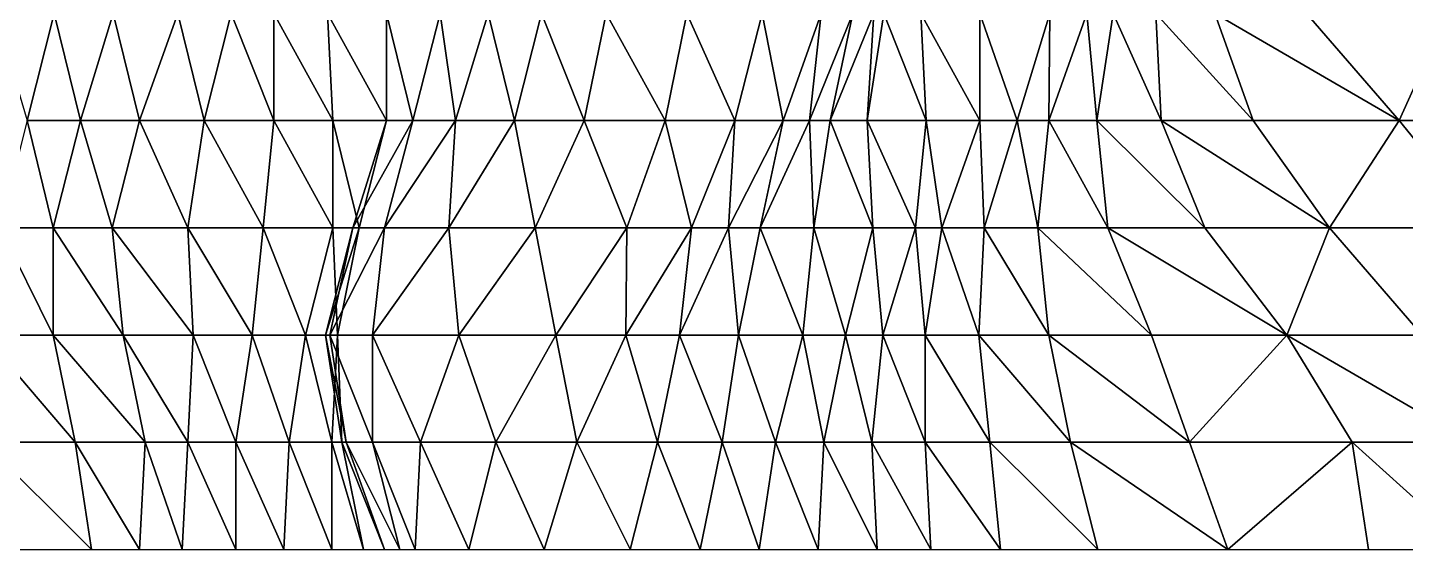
# Model space of a CAD drawing. Header units: metres. Extents: x -137 to 231, y -240 to 234.
# Drawn here: x 78.4 to 155.6, y -240 to -210.8 of the extents above; entities that cross this region are included whole.
import ezdxf

# ---------------------------------------------------------------- set-up
doc = ezdxf.new("R2010")
doc.units = ezdxf.units.M

msp = doc.modelspace()

# ---------------------------------------------------------------- linework, layer by layer
for points in [[(76.62578, -210, -445.35312), (78.40315, -216, -451.2552), (79.93144, -210, -450.37283), (79.93154, -209.9999, -450.37274)], [(79.93144, -210, -450.37283), (78.40315, -216, -451.2552), (81.40315, -216, -456.45132), (81.40325, -215.9999, -456.45123)], [(79.93144, -210, -450.37283), (81.40315, -216, -456.45132), (83.23711, -210, -455.3925), (83.237206, -209.9999, -455.3924)], [(83.23711, -210, -455.3925), (81.40315, -216, -456.45132), (84.70882, -216, -461.471), (84.708916, -215.9999, -461.47092)], [(83.23711, -210, -455.3925), (84.70882, -216, -461.471), (86.848404, -210, -460.23572), (86.8485, -209.9999, -460.23563)], [(86.848404, -210, -460.23572), (84.70882, -216, -461.471), (88.32013, -216, -466.3142), (88.32023, -215.9999, -466.31412)], [(86.848404, -210, -460.23572), (88.32013, -216, -466.3142), (89.848404, -210, -465.43185), (89.8485, -209.9999, -465.43176)], [(89.848404, -210, -465.43185), (88.32013, -216, -466.3142), (92.23711, -216, -470.98096), (92.237206, -215.9999, -470.98087)], [(89.848404, -210, -465.43185), (92.23711, -216, -470.98096), (92.23711, -210, -470.98096), (92.237206, -209.9999, -470.98087)], [(92.23711, -210, -470.98096), (95.542755, -216, -476.0006), (95.23711, -210, -476.1771), (95.237206, -209.9999, -476.177)], [(92.23711, -210, -470.98096), (92.23711, -216, -470.98096), (95.542755, -216, -476.0006), (95.542854, -215.9999, -476.00052)], [(95.23711, -210, -476.1771), (98.54274, -216, -481.19678), (98.54274, -210, -481.19678), (98.54284, -209.9999, -481.1967)], [(95.23711, -210, -476.1771), (95.542755, -216, -476.0006), (98.54274, -216, -481.19678), (98.54284, -215.9999, -481.1967)], [(98.54274, -210, -481.19678), (100.01448, -216, -487.27527), (101.54274, -210, -486.3929), (101.54284, -209.9999, -486.39282)], [(98.54274, -210, -481.19678), (98.54274, -216, -481.19678), (100.01448, -216, -487.27527), (100.01458, -215.9999, -487.27518)], [(101.54274, -210, -486.3929), (100.01448, -216, -487.27527), (102.40315, -216, -492.8244), (102.40325, -215.9999, -492.8243)], [(101.54274, -210, -486.3929), (102.40315, -216, -492.8244), (104.23711, -210, -491.76556), (104.237206, -209.9999, -491.76547)], [(104.23711, -210, -491.76556), (102.40315, -216, -492.8244), (105.70882, -216, -497.84406), (105.708916, -215.9999, -497.84396)], [(104.23711, -210, -491.76556), (105.70882, -216, -497.84406), (107.23711, -210, -496.9617), (107.237206, -209.9999, -496.9616)], [(107.23711, -210, -496.9617), (105.70882, -216, -497.84406), (109.62578, -216, -502.5108), (109.62588, -215.9999, -502.5107)], [(107.23711, -210, -496.9617), (109.62578, -216, -502.5108), (110.848404, -210, -501.80493), (110.8485, -209.9999, -501.80484)], [(110.848404, -210, -501.80493), (109.62578, -216, -502.5108), (114.15407, -216, -506.8246), (114.15417, -215.9999, -506.8245)], [(110.848404, -210, -501.80493), (114.15407, -216, -506.8246), (115.37669, -210, -506.1187), (115.37679, -209.9999, -506.11862)], [(115.37669, -210, -506.1187), (114.15407, -216, -506.8246), (118.07103, -216, -511.49133), (118.07113, -215.9999, -511.49124)], [(115.37669, -210, -506.1187), (118.07103, -216, -511.49133), (119.59932, -210, -510.60898), (119.59942, -209.9999, -510.6089)], [(119.59932, -210, -510.60898), (118.07103, -216, -511.49133), (120.765366, -216, -516.86395), (120.765465, -215.9999, -516.86383)], [(119.59932, -210, -510.60898), (120.765366, -216, -516.86395), (122.90498, -210, -515.62866), (122.90508, -209.9999, -515.62854)], [(122.90498, -210, -515.62866), (120.765366, -216, -516.86395), (122.23711, -216, -522.9425), (122.237206, -215.9999, -522.9424)], [(122.90498, -210, -515.62866), (122.23711, -216, -522.9425), (124.68236, -210, -521.5307), (124.68246, -209.9999, -521.5306)], [(124.68236, -210, -521.5307), (122.23711, -216, -522.9425), (123.40315, -216, -529.19745), (123.40325, -215.9999, -529.1973)], [(124.68236, -210, -521.5307), (123.40315, -216, -529.19745), (125.848404, -210, -527.78564), (125.8485, -209.9999, -527.7855)], [(125.848404, -210, -527.78564), (123.40315, -216, -529.19745), (125.48619, -216, -534.923), (125.48629, -215.9999, -534.92285)], [(125.848404, -210, -527.78564), (125.48619, -216, -534.923), (126.40315, -210, -534.3936), (126.40325, -209.9999, -534.3935)], [(126.40315, -210, -534.3936), (125.48619, -216, -534.923), (128.79185, -216, -539.94275), (128.79196, -215.9999, -539.9426)], [(126.40315, -210, -534.3936), (128.79185, -216, -539.94275), (128.48619, -210, -540.11914), (128.4863, -209.9999, -540.119)], [(128.48619, -210, -540.11914), (131.79185, -216, -545.13885), (131.79185, -210, -545.13885), (131.79196, -209.9999, -545.13873)], [(128.48619, -210, -540.11914), (128.79185, -216, -539.94275), (131.79185, -216, -545.13885), (131.79196, -215.9999, -545.13873)], [(131.79185, -210, -545.13885), (133.8749, -216, -550.8644), (135.70882, -210, -549.8056), (135.70892, -209.9999, -549.8055)], [(131.79185, -210, -545.13885), (131.79185, -216, -545.13885), (133.8749, -216, -550.8644), (133.875, -215.9999, -550.86426)], [(135.70882, -210, -549.8056), (133.8749, -216, -550.8644), (135.65227, -216, -556.7665), (135.65237, -215.9999, -556.76636)], [(135.70882, -210, -549.8056), (135.65227, -216, -556.7665), (137.79185, -210, -555.5311), (137.79196, -209.9999, -555.531)], [(137.79185, -210, -555.5311), (135.65227, -216, -556.7665), (138.34657, -216, -562.13904), (138.34668, -215.9999, -562.1389)], [(137.79185, -210, -555.5311), (138.34657, -216, -562.13904), (139.26357, -210, -561.6097), (139.26367, -209.9999, -561.60956)], [(139.26357, -210, -561.6097), (138.34657, -216, -562.13904), (141.9579, -216, -566.9823), (141.95801, -215.9999, -566.9822)], [(139.26357, -210, -561.6097), (141.9579, -216, -566.9823), (141.65224, -210, -567.15875), (141.65234, -209.9999, -567.1586)], [(141.65224, -210, -567.15875), (147.09749, -216, -570.9431), (144.9579, -210, -572.17847), (144.95801, -209.9999, -572.17834)], [(141.65224, -210, -567.15875), (141.9579, -216, -566.9823), (147.09749, -216, -570.9431), (147.0976, -215.9999, -570.943)], [(144.9579, -210, -572.17847), (155.29362, -216, -573.1393), (150.09749, -210, -576.1393), (150.0976, -209.9999, -576.13916)], [(144.9579, -210, -572.17847), (147.09749, -216, -570.9431), (155.29362, -216, -573.1393), (155.29373, -215.9999, -573.13916)], [(157.98799, -210, -578.51196), (150.09749, -210, -576.1393), (155.29362, -216, -573.1393), (155.29373, -215.9999, -573.13916)], [(157.98799, -210, -578.51196), (155.29362, -216, -573.1393), (164.10112, -216, -574.98254), (164.10123, -215.9999, -574.9824)], [(78.40315, -216, -451.2552), (76.87488, -222, -452.1375), (79.87488, -222, -457.33365), (79.87498, -221.9999, -457.33356)], [(78.40315, -216, -451.2552), (79.87488, -222, -457.33365), (81.40315, -216, -456.45132), (81.40325, -215.9999, -456.45123)], [(81.40315, -216, -456.45132), (79.87488, -222, -457.33365), (83.18053, -222, -462.35336), (83.180626, -221.9999, -462.35327)], [(81.40315, -216, -456.45132), (83.18053, -222, -462.35336), (84.70882, -216, -461.471), (84.708916, -215.9999, -461.47092)], [(84.70882, -216, -461.471), (83.18053, -222, -462.35336), (87.40315, -222, -466.84363), (87.40325, -221.9999, -466.84354)], [(84.70882, -216, -461.471), (87.40315, -222, -466.84363), (88.32013, -216, -466.3142), (88.32023, -215.9999, -466.31412)], [(88.32013, -216, -466.3142), (87.40315, -222, -466.84363), (91.62578, -222, -471.3339), (91.62588, -221.9999, -471.3338)], [(88.32013, -216, -466.3142), (91.62578, -222, -471.3339), (92.23711, -216, -470.98096), (92.237206, -215.9999, -470.98087)], [(92.23711, -216, -470.98096), (91.62578, -222, -471.3339), (95.542755, -222, -476.0006), (95.542854, -221.9999, -476.00052)], [(92.23711, -216, -470.98096), (95.542755, -222, -476.0006), (95.542755, -216, -476.0006), (95.542854, -215.9999, -476.00052)], [(95.542755, -216, -476.0006), (97.01448, -222, -482.07913), (98.54274, -216, -481.19678), (98.54284, -215.9999, -481.1967)], [(95.542755, -216, -476.0006), (95.542755, -222, -476.0006), (97.01448, -222, -482.07913), (97.01458, -221.9999, -482.07904)], [(98.54274, -216, -481.19678), (96.65227, -222, -489.21646), (100.01448, -216, -487.27527), (100.01458, -215.9999, -487.27518)], [(98.54274, -216, -481.19678), (97.01448, -222, -482.07913), (96.65227, -222, -489.21646), (96.65237, -221.9999, -489.21637)], [(100.01448, -216, -487.27527), (96.65227, -222, -489.21646), (98.42964, -222, -495.1185), (98.42974, -221.9999, -495.1184)], [(100.01448, -216, -487.27527), (98.42964, -222, -495.1185), (102.40315, -216, -492.8244), (102.40325, -215.9999, -492.8243)], [(102.40315, -216, -492.8244), (98.42964, -222, -495.1185), (102.04094, -222, -499.9617), (102.04104, -221.9999, -499.9616)], [(102.40315, -216, -492.8244), (102.04094, -222, -499.9617), (105.70882, -216, -497.84406), (105.708916, -215.9999, -497.84396)], [(105.70882, -216, -497.84406), (102.04094, -222, -499.9617), (106.87489, -222, -504.09903), (106.87499, -221.9999, -504.09894)], [(105.70882, -216, -497.84406), (106.87489, -222, -504.09903), (109.62578, -216, -502.5108), (109.62588, -215.9999, -502.5107)], [(109.62578, -216, -502.5108), (106.87489, -222, -504.09903), (112.01448, -222, -508.05988), (112.01458, -221.9999, -508.05978)], [(109.62578, -216, -502.5108), (112.01448, -222, -508.05988), (114.15407, -216, -506.8246), (114.15417, -215.9999, -506.8245)], [(114.15407, -216, -506.8246), (112.01448, -222, -508.05988), (115.62578, -222, -512.9031), (115.62588, -221.9999, -512.90295)], [(114.15407, -216, -506.8246), (115.62578, -222, -512.9031), (118.07103, -216, -511.49133), (118.07113, -215.9999, -511.49124)], [(118.07103, -216, -511.49133), (115.62578, -222, -512.9031), (117.70882, -222, -518.62866), (117.708916, -221.9999, -518.62854)], [(118.07103, -216, -511.49133), (117.70882, -222, -518.62866), (120.765366, -216, -516.86395), (120.765465, -215.9999, -516.86383)], [(120.765366, -216, -516.86395), (117.70882, -222, -518.62866), (119.48619, -222, -524.5307), (119.48629, -221.9999, -524.5306)], [(120.765366, -216, -516.86395), (119.48619, -222, -524.5307), (122.23711, -216, -522.9425), (122.237206, -215.9999, -522.9424)], [(122.23711, -216, -522.9425), (119.48619, -222, -524.5307), (122.48619, -222, -529.7268), (122.48629, -221.9999, -529.7267)], [(122.23711, -216, -522.9425), (122.48619, -222, -529.7268), (123.40315, -216, -529.19745), (123.40325, -215.9999, -529.1973)], [(123.40315, -216, -529.19745), (122.48619, -222, -529.7268), (125.791855, -222, -534.7466), (125.791954, -221.9999, -534.74646)], [(123.40315, -216, -529.19745), (125.791855, -222, -534.7466), (125.48619, -216, -534.923), (125.48629, -215.9999, -534.92285)], [(125.48619, -216, -534.923), (128.18053, -222, -540.29565), (128.79185, -216, -539.94275), (128.79196, -215.9999, -539.9426)], [(125.48619, -216, -534.923), (125.791855, -222, -534.7466), (128.18053, -222, -540.29565), (128.18063, -221.9999, -540.29553)], [(128.79185, -216, -539.94275), (128.18053, -222, -540.29565), (129.65227, -222, -546.37415), (129.65237, -221.9999, -546.374)], [(128.79185, -216, -539.94275), (129.65227, -222, -546.37415), (131.79185, -216, -545.13885), (131.79196, -215.9999, -545.13873)], [(131.79185, -216, -545.13885), (129.65227, -222, -546.37415), (132.04094, -222, -551.9232), (132.04105, -221.9999, -551.9231)], [(131.79185, -216, -545.13885), (132.04094, -222, -551.9232), (133.8749, -216, -550.8644), (133.875, -215.9999, -550.86426)], [(133.8749, -216, -550.8644), (132.04094, -222, -551.9232), (135.04094, -222, -557.1194), (135.04105, -221.9999, -557.11926)], [(133.8749, -216, -550.8644), (135.04094, -222, -557.1194), (135.65227, -216, -556.7665), (135.65237, -215.9999, -556.76636)], [(135.65227, -216, -556.7665), (135.04094, -222, -557.1194), (138.9579, -222, -561.78613), (138.95801, -221.9999, -561.786)], [(135.65227, -216, -556.7665), (138.9579, -222, -561.78613), (138.34657, -216, -562.13904), (138.34668, -215.9999, -562.1389)], [(138.34657, -216, -562.13904), (144.40315, -222, -565.57056), (141.9579, -216, -566.9823), (141.95801, -215.9999, -566.9822)], [(138.34657, -216, -562.13904), (138.9579, -222, -561.78613), (144.40315, -222, -565.57056), (144.40326, -221.9999, -565.57043)], [(141.9579, -216, -566.9823), (151.37666, -222, -568.47253), (147.09749, -216, -570.9431), (147.0976, -215.9999, -570.943)], [(141.9579, -216, -566.9823), (144.40315, -222, -565.57056), (151.37666, -222, -568.47253), (151.37677, -221.9999, -568.4724)], [(151.37666, -222, -568.47253), (155.29362, -216, -573.1393), (147.09749, -216, -570.9431), (147.0976, -215.9999, -570.943)], [(151.37666, -222, -568.47253), (160.18413, -222, -570.3158), (155.29362, -216, -573.1393), (155.29373, -215.9999, -573.13916)], [(160.18413, -222, -570.3158), (164.10112, -216, -574.98254), (155.29362, -216, -573.1393), (155.29373, -215.9999, -573.13916)], [(76.87488, -222, -452.1375), (75.95792, -228, -452.66693), (79.87488, -228, -457.33365), (79.87498, -227.9999, -457.33356)], [(76.87488, -222, -452.1375), (79.87488, -228, -457.33365), (79.87488, -222, -457.33365), (79.87498, -221.9999, -457.33356)], [(79.87488, -222, -457.33365), (83.791855, -228, -462.00043), (83.18053, -222, -462.35336), (83.180626, -221.9999, -462.35327)], [(79.87488, -222, -457.33365), (79.87488, -228, -457.33365), (83.791855, -228, -462.00043), (83.791954, -227.9999, -462.00034)], [(83.18053, -222, -462.35336), (87.70882, -228, -466.66714), (87.40315, -222, -466.84363), (87.40325, -221.9999, -466.84354)], [(83.18053, -222, -462.35336), (83.791855, -228, -462.00043), (87.70882, -228, -466.66714), (87.708916, -227.9999, -466.66705)], [(87.40315, -222, -466.84363), (91.01448, -228, -471.68683), (91.62578, -222, -471.3339), (91.62588, -221.9999, -471.3338)], [(87.40315, -222, -466.84363), (87.70882, -228, -466.66714), (91.01448, -228, -471.68683), (91.01458, -227.9999, -471.68674)], [(91.62578, -222, -471.3339), (91.01448, -228, -471.68683), (94.01448, -228, -476.88297), (94.01458, -227.9999, -476.88287)], [(91.62578, -222, -471.3339), (94.01448, -228, -476.88297), (95.542755, -222, -476.0006), (95.542854, -221.9999, -476.00052)], [(95.542755, -222, -476.0006), (94.01448, -228, -476.88297), (95.791855, -228, -482.78503), (95.791954, -227.9999, -482.78494)], [(97.01448, -222, -482.07913), (95.12398, -228, -490.09882), (96.65227, -222, -489.21646), (96.65237, -221.9999, -489.21637)], [(97.01448, -222, -482.07913), (95.791855, -228, -482.78503), (95.12398, -228, -490.09882), (95.12408, -227.9999, -490.09872)], [(96.65227, -222, -489.21646), (95.12398, -228, -490.09882), (95.37306, -228, -496.8832), (95.37316, -227.9999, -496.88312)], [(96.65227, -222, -489.21646), (95.37306, -228, -496.8832), (98.42964, -222, -495.1185), (98.42974, -221.9999, -495.1184)], [(98.42964, -222, -495.1185), (95.37306, -228, -496.8832), (97.761765, -228, -502.43228), (97.76186, -227.9999, -502.4322)], [(95.542755, -222, -476.0006), (95.791855, -228, -482.78503), (97.01448, -222, -482.07913), (97.01458, -221.9999, -482.07904)], [(98.42964, -222, -495.1185), (97.761765, -228, -502.43228), (102.04094, -222, -499.9617), (102.04104, -221.9999, -499.9616)], [(102.04094, -222, -499.9617), (97.761765, -228, -502.43228), (102.59569, -228, -506.56964), (102.59579, -227.9999, -506.56955)], [(102.04094, -222, -499.9617), (102.59569, -228, -506.56964), (106.87489, -222, -504.09903), (106.87499, -221.9999, -504.09894)], [(106.87489, -222, -504.09903), (102.59569, -228, -506.56964), (108.04094, -228, -510.354), (108.04104, -227.9999, -510.3539)], [(106.87489, -222, -504.09903), (108.04094, -228, -510.354), (112.01448, -222, -508.05988), (112.01458, -221.9999, -508.05978)], [(112.01448, -222, -508.05988), (108.04094, -228, -510.354), (111.9579, -228, -515.02075), (111.958, -227.9999, -515.0206)], [(112.01448, -222, -508.05988), (111.9579, -228, -515.02075), (115.62578, -222, -512.9031), (115.62588, -221.9999, -512.90295)], [(115.62578, -222, -512.9031), (111.9579, -228, -515.02075), (114.9579, -228, -520.2169), (114.958, -227.9999, -520.2168)], [(115.62578, -222, -512.9031), (114.9579, -228, -520.2169), (117.70882, -222, -518.62866), (117.708916, -221.9999, -518.62854)], [(117.70882, -222, -518.62866), (114.9579, -228, -520.2169), (118.263565, -228, -525.2366), (118.263664, -227.9999, -525.23645)], [(117.70882, -222, -518.62866), (118.263565, -228, -525.2366), (119.48619, -222, -524.5307), (119.48629, -221.9999, -524.5306)], [(119.48619, -222, -524.5307), (118.263565, -228, -525.2366), (121.87489, -228, -530.0798), (121.87499, -227.9999, -530.07965)], [(119.48619, -222, -524.5307), (121.87489, -228, -530.0798), (122.48619, -222, -529.7268), (122.48629, -221.9999, -529.7267)], [(122.48619, -222, -529.7268), (121.87489, -228, -530.0798), (124.263565, -228, -535.6289), (124.263664, -227.9999, -535.6288)], [(122.48619, -222, -529.7268), (124.263565, -228, -535.6289), (125.791855, -222, -534.7466), (125.791954, -221.9999, -534.74646)], [(125.791855, -222, -534.7466), (124.263565, -228, -535.6289), (126.3466, -228, -541.3545), (126.3467, -227.9999, -541.3544)], [(125.791855, -222, -534.7466), (126.3466, -228, -541.3545), (128.18053, -222, -540.29565), (128.18063, -221.9999, -540.29553)], [(128.18053, -222, -540.29565), (126.3466, -228, -541.3545), (128.73528, -228, -546.90356), (128.73538, -227.9999, -546.90344)], [(128.18053, -222, -540.29565), (128.73528, -228, -546.90356), (129.65227, -222, -546.37415), (129.65237, -221.9999, -546.374)], [(129.65227, -222, -546.37415), (128.73528, -228, -546.90356), (131.73528, -228, -552.09973), (131.73538, -227.9999, -552.0996)], [(129.65227, -222, -546.37415), (131.73528, -228, -552.09973), (132.04094, -222, -551.9232), (132.04105, -221.9999, -551.9231)], [(132.04094, -222, -551.9232), (131.73528, -228, -552.09973), (135.65227, -228, -556.7665), (135.65237, -227.9999, -556.76636)], [(132.04094, -222, -551.9232), (135.65227, -228, -556.7665), (135.04094, -222, -557.1194), (135.04105, -221.9999, -557.11926)], [(135.04094, -222, -557.1194), (141.40315, -228, -560.3744), (138.9579, -222, -561.78613), (138.95801, -221.9999, -561.786)], [(135.04094, -222, -557.1194), (135.65227, -228, -556.7665), (141.40315, -228, -560.3744), (141.40326, -227.9999, -560.37427)], [(138.9579, -222, -561.78613), (148.98799, -228, -562.92346), (144.40315, -222, -565.57056), (144.40326, -221.9999, -565.57043)], [(138.9579, -222, -561.78613), (141.40315, -228, -560.3744), (148.98799, -228, -562.92346), (148.9881, -227.9999, -562.92334)], [(151.37666, -222, -568.47253), (144.40315, -222, -565.57056), (148.98799, -228, -562.92346), (148.9881, -227.9999, -562.92334)], [(151.37666, -222, -568.47253), (148.98799, -228, -562.92346), (156.57283, -228, -565.47253), (156.57294, -227.9999, -565.4724)], [(156.57283, -228, -565.47253), (160.18413, -222, -570.3158), (151.37666, -222, -568.47253), (151.37677, -221.9999, -568.4724)], [(75.95792, -228, -452.66693), (81.0975, -234, -456.62778), (79.87488, -228, -457.33365), (79.87498, -227.9999, -457.33356)], [(75.95792, -228, -452.66693), (75.95792, -234, -452.66693), (81.0975, -234, -456.62778), (81.0976, -233.9999, -456.6277)], [(79.87488, -228, -457.33365), (85.01448, -234, -461.29453), (83.791855, -228, -462.00043), (83.791954, -227.9999, -462.00034)], [(79.87488, -228, -457.33365), (81.0975, -234, -456.62778), (85.01448, -234, -461.29453), (85.01458, -233.9999, -461.29443)], [(83.791855, -228, -462.00043), (87.40315, -234, -466.84363), (87.70882, -228, -466.66714), (87.708916, -227.9999, -466.66705)], [(83.791855, -228, -462.00043), (85.01448, -234, -461.29453), (87.40315, -234, -466.84363), (87.40325, -233.9999, -466.84354)], [(87.70882, -228, -466.66714), (87.40315, -234, -466.84363), (90.0975, -234, -472.21625), (90.0976, -233.9999, -472.21616)], [(87.70882, -228, -466.66714), (90.0975, -234, -472.21625), (91.01448, -228, -471.68683), (91.01458, -227.9999, -471.68674)], [(91.01448, -228, -471.68683), (90.0975, -234, -472.21625), (93.0975, -234, -477.41238), (93.0976, -233.9999, -477.4123)], [(91.01448, -228, -471.68683), (93.0975, -234, -477.41238), (94.01448, -228, -476.88297), (94.01458, -227.9999, -476.88287)], [(94.01448, -228, -476.88297), (93.0975, -234, -477.41238), (95.48619, -234, -482.9615), (95.48629, -233.9999, -482.9614)], [(94.01448, -228, -476.88297), (95.48619, -234, -482.9615), (95.791855, -228, -482.78503), (95.791954, -227.9999, -482.78494)], [(95.791855, -228, -482.78503), (96.04094, -234, -489.5694), (95.12398, -228, -490.09882), (95.12408, -227.9999, -490.09872)], [(95.12398, -228, -490.09882), (96.29002, -234, -496.3538), (95.37306, -228, -496.8832), (95.37316, -227.9999, -496.88312)], [(95.12398, -228, -490.09882), (96.04094, -234, -489.5694), (96.29002, -234, -496.3538), (96.29012, -233.9999, -496.3537)], [(95.37306, -228, -496.8832), (97.761765, -234, -502.43228), (97.761765, -228, -502.43228), (97.76186, -227.9999, -502.4322)], [(95.37306, -228, -496.8832), (96.29002, -234, -496.3538), (97.761765, -234, -502.43228), (97.76186, -233.9999, -502.4322)], [(95.791855, -228, -482.78503), (95.48619, -234, -482.9615), (96.04094, -234, -489.5694), (96.04104, -233.9999, -489.5693)], [(97.761765, -228, -502.43228), (100.4561, -234, -507.80493), (102.59569, -228, -506.56964), (102.59579, -227.9999, -506.56955)], [(97.761765, -228, -502.43228), (97.761765, -234, -502.43228), (100.4561, -234, -507.80493), (100.4562, -233.9999, -507.80484)], [(102.59569, -228, -506.56964), (100.4561, -234, -507.80493), (104.67873, -234, -512.29517), (104.678825, -233.9999, -512.29504)], [(102.59569, -228, -506.56964), (104.67873, -234, -512.29517), (108.04094, -228, -510.354), (108.04104, -227.9999, -510.3539)], [(108.04094, -228, -510.354), (104.67873, -234, -512.29517), (109.207016, -234, -516.609), (109.207115, -233.9999, -516.6089)], [(108.04094, -228, -510.354), (109.207016, -234, -516.609), (111.9579, -228, -515.02075), (111.958, -227.9999, -515.0206)], [(111.9579, -228, -515.02075), (109.207016, -234, -516.609), (113.735275, -234, -520.9228), (113.735374, -233.9999, -520.92267)], [(111.9579, -228, -515.02075), (113.735275, -234, -520.9228), (114.9579, -228, -520.2169), (114.958, -227.9999, -520.2168)], [(114.9579, -228, -520.2169), (113.735275, -234, -520.9228), (117.3466, -234, -525.766), (117.3467, -233.9999, -525.76587)], [(114.9579, -228, -520.2169), (117.3466, -234, -525.766), (118.263565, -228, -525.2366), (118.263664, -227.9999, -525.23645)], [(118.263565, -228, -525.2366), (117.3466, -234, -525.766), (120.3466, -234, -530.96216), (120.3467, -233.9999, -530.96204)], [(118.263565, -228, -525.2366), (120.3466, -234, -530.96216), (121.87489, -228, -530.0798), (121.87499, -227.9999, -530.07965)], [(121.87489, -228, -530.0798), (120.3466, -234, -530.96216), (123.04094, -234, -536.3348), (123.04104, -233.9999, -536.33466)], [(121.87489, -228, -530.0798), (123.04094, -234, -536.3348), (124.263565, -228, -535.6289), (124.263664, -227.9999, -535.6288)], [(124.263565, -228, -535.6289), (123.04094, -234, -536.3348), (125.735275, -234, -541.7074), (125.735374, -233.9999, -541.7073)], [(124.263565, -228, -535.6289), (125.735275, -234, -541.7074), (126.3466, -228, -541.3545), (126.3467, -227.9999, -541.3544)], [(126.3466, -228, -541.3545), (125.735275, -234, -541.7074), (128.73528, -234, -546.90356), (128.73538, -233.9999, -546.90344)], [(126.3466, -228, -541.3545), (128.73528, -234, -546.90356), (128.73528, -228, -546.90356), (128.73538, -227.9999, -546.90344)], [(128.73528, -228, -546.90356), (132.3466, -234, -551.74677), (131.73528, -228, -552.09973), (131.73538, -227.9999, -552.0996)], [(128.73528, -228, -546.90356), (128.73528, -234, -546.90356), (132.3466, -234, -551.74677), (132.34671, -233.9999, -551.74664)], [(131.73528, -228, -552.09973), (136.8749, -234, -556.06055), (135.65227, -228, -556.7665), (135.65237, -227.9999, -556.76636)], [(131.73528, -228, -552.09973), (132.3466, -234, -551.74677), (136.8749, -234, -556.06055), (136.875, -233.9999, -556.0604)], [(135.65227, -228, -556.7665), (143.54274, -234, -559.13904), (141.40315, -228, -560.3744), (141.40326, -227.9999, -560.37427)], [(135.65227, -228, -556.7665), (136.8749, -234, -556.06055), (143.54274, -234, -559.13904), (143.54285, -233.9999, -559.1389)], [(143.54274, -234, -559.13904), (148.98799, -228, -562.92346), (141.40315, -228, -560.3744), (141.40326, -227.9999, -560.37427)], [(143.54274, -234, -559.13904), (152.65587, -234, -560.8058), (148.98799, -228, -562.92346), (148.9881, -227.9999, -562.92334)], [(148.98799, -228, -562.92346), (159.32372, -234, -563.88434), (156.57283, -228, -565.47253), (156.57294, -227.9999, -565.4724)], [(148.98799, -228, -562.92346), (152.65587, -234, -560.8058), (159.32372, -234, -563.88434), (159.32382, -233.9999, -563.8842)], [(75.95792, -234, -452.66693), (82.01448, -240, -456.09836), (81.0975, -234, -456.62778), (81.0976, -233.9999, -456.6277)], [(75.95792, -234, -452.66693), (77.18053, -240, -451.96106), (82.01448, -240, -456.09836), (82.01458, -239.9999, -456.09827)], [(81.0975, -234, -456.62778), (84.70882, -240, -461.471), (85.01448, -234, -461.29453), (85.01458, -233.9999, -461.29443)], [(81.0975, -234, -456.62778), (82.01448, -240, -456.09836), (84.70882, -240, -461.471), (84.708916, -239.9999, -461.47092)], [(85.01448, -234, -461.29453), (84.70882, -240, -461.471), (87.0975, -240, -467.02008), (87.0976, -239.9999, -467.02)], [(85.01448, -234, -461.29453), (87.0975, -240, -467.02008), (87.40315, -234, -466.84363), (87.40325, -233.9999, -466.84354)], [(87.40315, -234, -466.84363), (87.0975, -240, -467.02008), (90.0975, -240, -472.21625), (90.0976, -239.9999, -472.21616)], [(87.40315, -234, -466.84363), (90.0975, -240, -472.21625), (90.0975, -234, -472.21625), (90.0976, -233.9999, -472.21616)], [(90.0975, -234, -472.21625), (92.791855, -240, -477.58887), (93.0975, -234, -477.41238), (93.0976, -233.9999, -477.4123)], [(90.0975, -234, -472.21625), (90.0975, -240, -472.21625), (92.791855, -240, -477.58887), (92.791954, -239.9999, -477.58878)], [(93.0975, -234, -477.41238), (92.791855, -240, -477.58887), (95.48619, -240, -482.9615), (95.48629, -239.9999, -482.9614)], [(93.0975, -234, -477.41238), (95.48619, -240, -482.9615), (95.48619, -234, -482.9615), (95.48629, -233.9999, -482.9614)], [(95.48619, -234, -482.9615), (97.263565, -240, -488.86353), (96.04094, -234, -489.5694), (96.04104, -233.9999, -489.5693)], [(95.48619, -234, -482.9615), (95.48619, -240, -482.9615), (97.263565, -240, -488.86353), (97.263664, -239.9999, -488.86343)], [(96.04094, -234, -489.5694), (98.42964, -240, -495.1185), (96.29002, -234, -496.3538), (96.29012, -233.9999, -496.3537)], [(96.04094, -234, -489.5694), (97.263565, -240, -488.86353), (98.42964, -240, -495.1185), (98.42974, -239.9999, -495.1184)], [(96.29002, -234, -496.3538), (99.29002, -240, -501.54993), (97.761765, -234, -502.43228), (97.76186, -233.9999, -502.4322)], [(96.29002, -234, -496.3538), (98.42964, -240, -495.1185), (99.29002, -240, -501.54993), (99.29012, -239.9999, -501.54984)], [(97.761765, -234, -502.43228), (100.15044, -240, -507.98138), (100.4561, -234, -507.80493), (100.4562, -233.9999, -507.80484)], [(97.761765, -234, -502.43228), (99.29002, -240, -501.54993), (100.15044, -240, -507.98138), (100.150536, -239.9999, -507.9813)], [(100.4561, -234, -507.80493), (100.15044, -240, -507.98138), (103.15044, -240, -513.1775), (103.150536, -239.9999, -513.17737)], [(100.4561, -234, -507.80493), (103.15044, -240, -513.1775), (104.67873, -234, -512.29517), (104.678825, -233.9999, -512.29504)], [(104.67873, -234, -512.29517), (103.15044, -240, -513.1775), (107.37306, -240, -517.66785), (107.37316, -239.9999, -517.6677)], [(104.67873, -234, -512.29517), (107.37306, -240, -517.66785), (109.207016, -234, -516.609), (109.207115, -233.9999, -516.6089)], [(109.207016, -234, -516.609), (107.37306, -240, -517.66785), (112.207016, -240, -521.8052), (112.207115, -239.9999, -521.80505)], [(109.207016, -234, -516.609), (112.207016, -240, -521.8052), (113.735275, -234, -520.9228), (113.735374, -233.9999, -520.92267)], [(113.735275, -234, -520.9228), (112.207016, -240, -521.8052), (116.12398, -240, -526.4719), (116.12408, -239.9999, -526.4718)], [(113.735275, -234, -520.9228), (116.12398, -240, -526.4719), (117.3466, -234, -525.766), (117.3467, -233.9999, -525.76587)], [(117.3466, -234, -525.766), (116.12398, -240, -526.4719), (119.42964, -240, -531.4916), (119.42974, -239.9999, -531.49146)], [(117.3466, -234, -525.766), (119.42964, -240, -531.4916), (120.3466, -234, -530.96216), (120.3467, -233.9999, -530.96204)], [(120.3466, -234, -530.96216), (119.42964, -240, -531.4916), (122.735275, -240, -536.5112), (122.735374, -239.9999, -536.5111)], [(120.3466, -234, -530.96216), (122.735275, -240, -536.5112), (123.04094, -234, -536.3348), (123.04104, -233.9999, -536.33466)], [(123.04094, -234, -536.3348), (122.735275, -240, -536.5112), (126.04094, -240, -541.53094), (126.04104, -239.9999, -541.5308)], [(123.04094, -234, -536.3348), (126.04094, -240, -541.53094), (125.735275, -234, -541.7074), (125.735374, -233.9999, -541.7073)], [(125.735275, -234, -541.7074), (129.04094, -240, -546.72705), (128.73528, -234, -546.90356), (128.73538, -233.9999, -546.90344)], [(125.735275, -234, -541.7074), (126.04094, -240, -541.53094), (129.04094, -240, -546.72705), (129.04105, -239.9999, -546.7269)], [(128.73528, -234, -546.90356), (132.9579, -240, -551.3938), (132.3466, -234, -551.74677), (132.34671, -233.9999, -551.74664)], [(128.73528, -234, -546.90356), (129.04094, -240, -546.72705), (132.9579, -240, -551.3938), (132.95801, -239.9999, -551.3937)], [(132.3466, -234, -551.74677), (138.40315, -240, -555.1782), (136.8749, -234, -556.06055), (136.875, -233.9999, -556.0604)], [(132.3466, -234, -551.74677), (132.9579, -240, -551.3938), (138.40315, -240, -555.1782), (138.40326, -239.9999, -555.1781)], [(136.8749, -234, -556.06055), (145.68233, -240, -557.9038), (143.54274, -234, -559.13904), (143.54285, -233.9999, -559.1389)], [(136.8749, -234, -556.06055), (138.40315, -240, -555.1782), (145.68233, -240, -557.9038), (145.68243, -239.9999, -557.9037)], [(145.68233, -240, -557.9038), (152.65587, -234, -560.8058), (143.54274, -234, -559.13904), (143.54285, -233.9999, -559.1389)], [(145.68233, -240, -557.9038), (153.57283, -240, -560.27637), (152.65587, -234, -560.8058), (152.65598, -233.9999, -560.80566)], [(152.65587, -234, -560.8058), (159.32372, -240, -563.88434), (159.32372, -234, -563.88434), (159.32382, -233.9999, -563.8842)], [(152.65587, -234, -560.8058), (153.57283, -240, -560.27637), (159.32372, -240, -563.88434), (159.32382, -239.9999, -563.8842)]]:
    msp.add_3dface(points)

doc.saveas('drawing.dxf')
